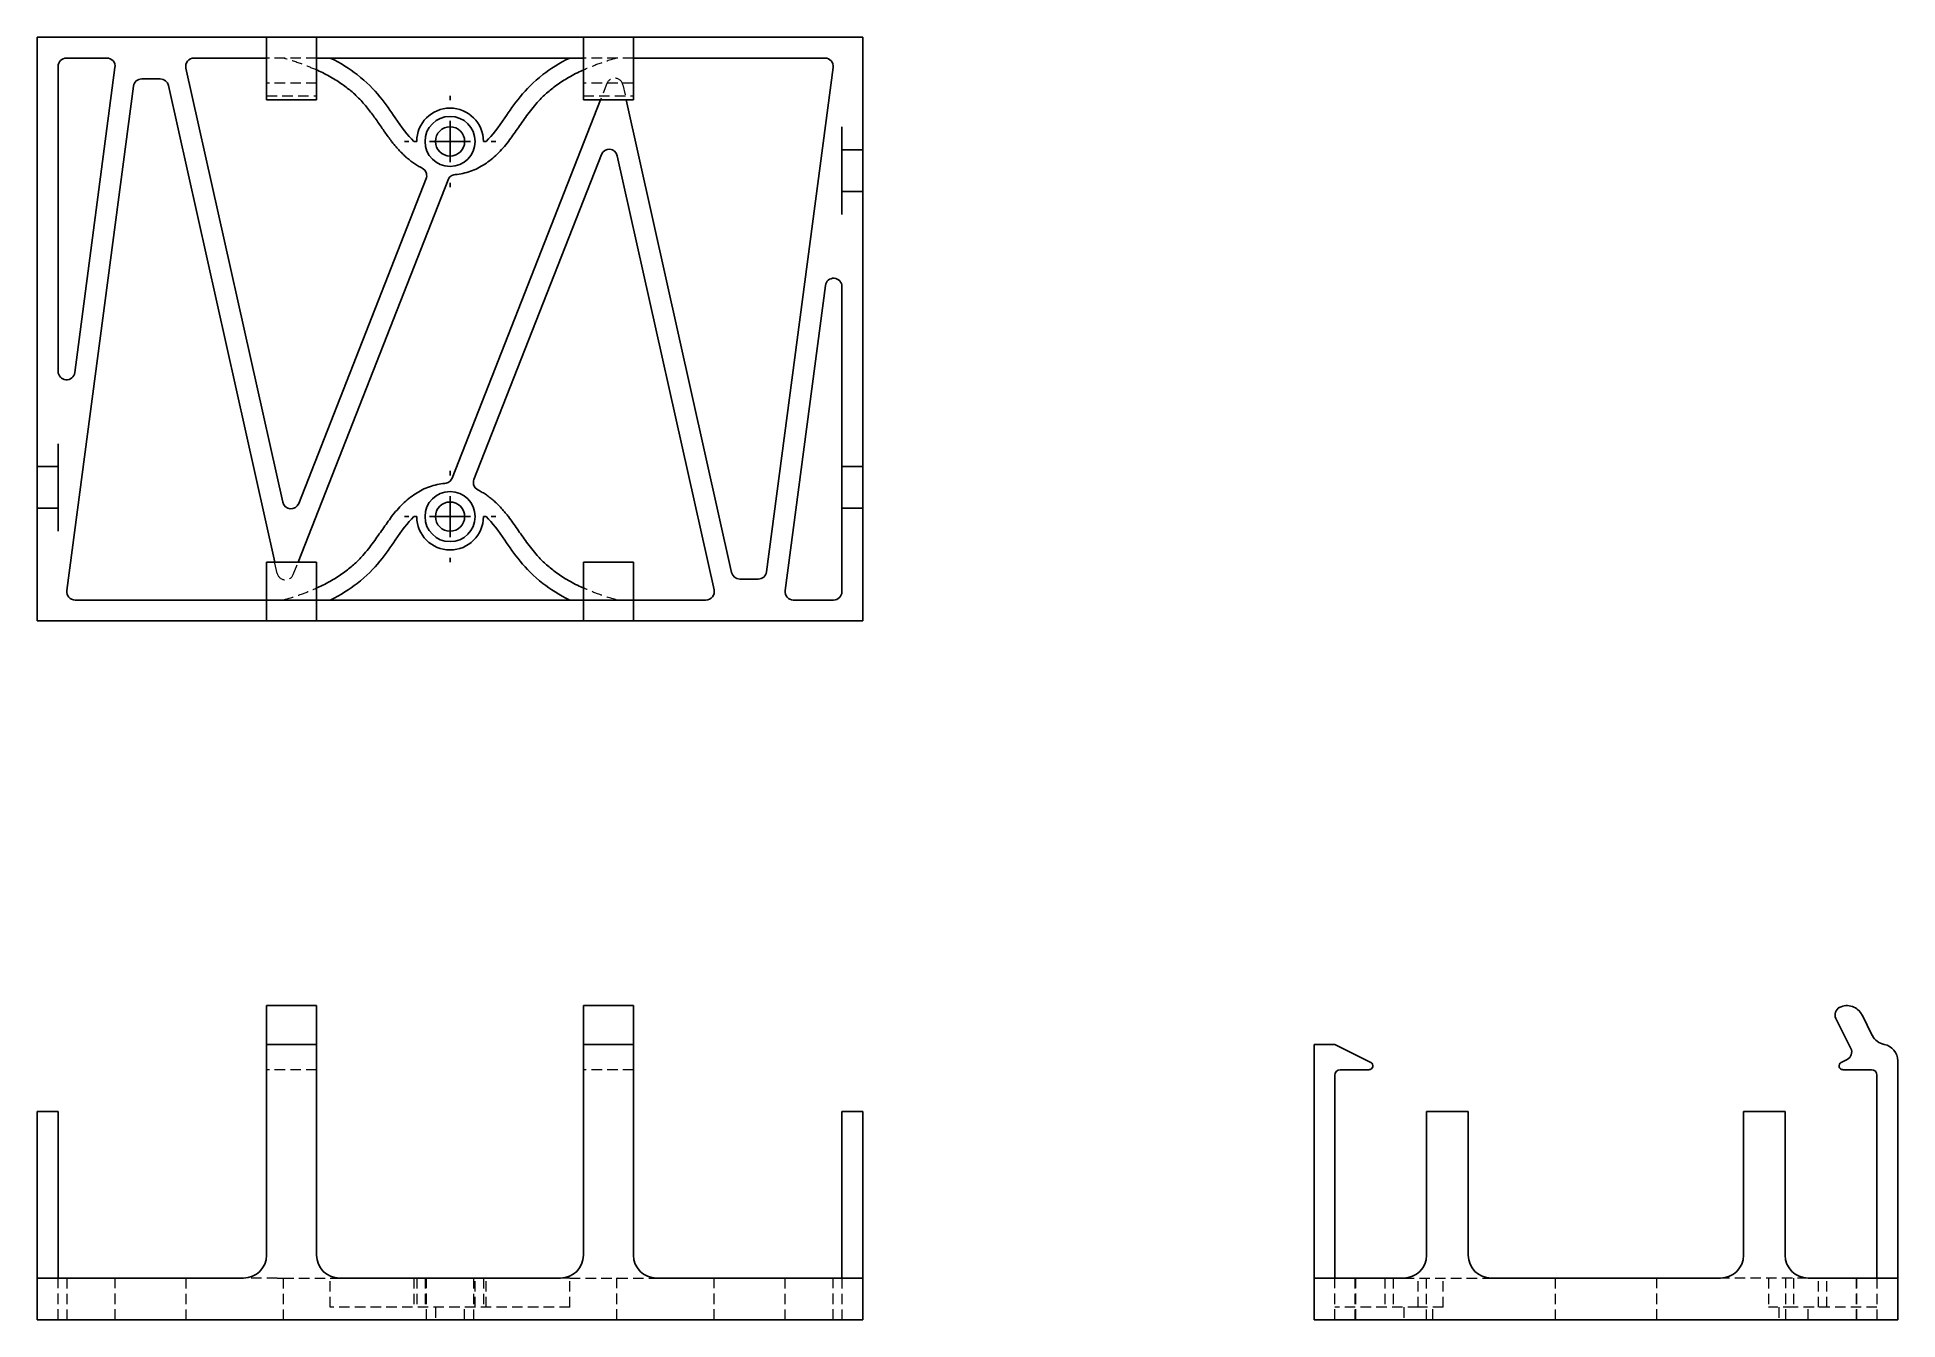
# Model space of a CAD drawing. Header units: millimetres. Extents: x 33 to 258, y 38 to 193.
import ezdxf

# ---------------------------------------------------------------- set-up
doc = ezdxf.new("R2010")
doc.units = ezdxf.units.MM
doc.linetypes.add('HIDDEN', pattern=[1.905, 1.27, -0.635])
doc.layers.add('10', color=7, linetype='Continuous')

# ---------------------------------------------------------------- blocks, each defined once
blk = doc.blocks.new('SW_CENTERMARKSYMBOL_0')
at = {"layer": '10', "color": 0}
for p, q in [((0, 5), (0, 5.53)), ((0, 0), (0, 2.5)), ((-5, 0), (-5.53, 0)), ((0, 0), (-2.5, 0)), ((0, 0), (0, -2.5)), ((0, 0), (2.5, 0)), ((5, 0), (5.53, 0)), ((0, -5), (0, -5.53))]:
    blk.add_line(p, q, dxfattribs=at)
blk = doc.blocks.new('SW_CENTERMARKSYMBOL_1')
at = {"layer": '10', "color": 0}
for p, q in [((0, 5), (0, 5.53)), ((0, 0), (0, 2.5)), ((-5, 0), (-5.53, 0)), ((0, 0), (-2.5, 0)), ((0, 0), (0, -2.5)), ((0, 0), (2.5, 0)), ((5, 0), (5.53, 0)), ((0, -5), (0, -5.53))]:
    blk.add_line(p, q, dxfattribs=at)

msp = doc.modelspace()

# ---------------------------------------------------------------- linework, layer by layer
at = {"color": 7, "linetype": 'Continuous', "lineweight": 25}
for p, q in [((33, 144.11), (33, 193.35)), ((33, 193.35), (58, 193.35)), ((60.78, 193.35), (58, 193.35)), ((66.84, 193.35), (60.78, 193.35)), ((60.78, 193.35), (60.78, 191.71)), ((60.78, 191.71), (60.78, 190.27)), ((66.84, 191.71), (66.84, 193.35)), ((69.62, 193.35), (66.84, 193.35)), ((66.84, 190.27), (66.84, 191.71)), ((69.62, 193.35), (96.38, 193.35)), ((99.16, 193.35), (96.38, 193.35)), ((105.22, 193.35), (99.16, 193.35)), ((99.16, 193.35), (99.16, 191.71)), ((99.16, 191.71), (99.16, 190.27)), ((105.22, 191.71), (105.22, 193.35)), ((108, 193.35), (105.22, 193.35)), ((105.22, 190.27), (105.22, 191.71)), ((108, 193.35), (133, 193.35)), ((133, 193.35), (133, 182.49)), ((35.53, 189.82), (35.53, 152.86)), ((41.42, 190.83), (36.54, 190.83)), ((42.42, 189.69), (37.54, 152.73)), ((62.74, 137.01), (51.01, 189.6)), ((58, 190.83), (52, 190.83)), ((58, 190.83), (60.78, 190.83)), ((60.78, 190.27), (60.78, 189.02)), ((66.84, 190.83), (69.62, 190.83)), ((66.84, 189.02), (66.84, 190.27)), ((69.62, 190.83), (96.38, 190.83)), ((96.38, 190.83), (99.16, 190.83)), ((99.16, 190.27), (99.16, 189.02)), ((105.22, 190.83), (108, 190.83)), ((105.22, 189.02), (105.22, 190.27)), ((128.41, 190.83), (108, 190.83)), ((121.33, 128.57), (129.41, 189.69)), ((44.67, 187.43), (36.59, 126.31)), ((45.67, 188.3), (47.91, 188.3)), ((61.77, 129.76), (48.89, 187.51)), ((60.78, 189.02), (60.78, 186.31)), ((66.84, 186.31), (66.84, 189.02)), ((99.16, 189.02), (99.16, 186.31)), ((105.22, 186.31), (105.22, 189.02)), ((60.78, 186.31), (60.78, 185.75)), ((60.78, 185.75), (66.84, 185.75)), ((66.84, 185.75), (66.84, 186.31)), ((101.21, 185.75), (83.24, 139.93)), ((99.16, 186.31), (99.16, 185.75)), ((99.16, 185.75), (105.22, 185.75)), ((104.33, 185.75), (117.11, 128.49)), ((105.22, 185.75), (105.22, 186.31)), ((78.96, 180.73), (78.61, 180.73)), ((87.39, 180.73), (87.04, 180.73)), ((130.47, 182.49), (130.47, 179.72)), ((133, 179.72), (133, 182.49)), ((101.33, 179.14), (85.89, 139.78)), ((103.26, 178.99), (114.99, 126.4)), ((133, 179.72), (130.47, 179.72)), ((130.47, 179.72), (130.47, 174.67)), ((133, 174.67), (133, 179.72)), ((64.6, 129.76), (82.76, 176.07)), ((64.67, 136.86), (80.11, 176.22)), ((130.47, 174.67), (133, 174.67)), ((130.47, 174.67), (130.47, 171.89)), ((133, 171.89), (133, 174.67)), ((133, 171.89), (133, 144.11)), ((123.58, 126.31), (128.46, 163.27)), ((130.47, 144.11), (130.47, 163.14)), ((33, 144.11), (33, 141.33)), ((35.53, 141.33), (35.53, 144.11)), ((130.47, 144.11), (130.47, 141.33)), ((133, 141.33), (133, 144.11)), ((35.53, 141.33), (33, 141.33)), ((33, 141.33), (33, 136.28)), ((35.53, 136.28), (35.53, 141.33)), ((133, 141.33), (130.47, 141.33)), ((130.47, 141.33), (130.47, 136.28)), ((133, 136.28), (133, 141.33)), ((33, 136.28), (35.53, 136.28)), ((33, 136.28), (33, 133.51)), ((35.53, 133.51), (35.53, 136.28)), ((78.61, 135.27), (78.96, 135.27)), ((87.04, 135.27), (87.39, 135.27)), ((130.47, 136.28), (133, 136.28)), ((130.47, 136.28), (130.47, 133.51)), ((133, 133.51), (133, 136.28)), ((33, 122.65), (33, 133.51)), ((130.47, 126.18), (130.47, 133.51)), ((133, 133.51), (133, 122.65)), ((66.84, 129.76), (60.78, 129.76)), ((60.78, 129.76), (60.78, 129.51)), ((60.78, 129.51), (60.78, 125.17)), ((66.84, 129.51), (66.84, 129.76)), ((66.84, 125.17), (66.84, 129.51)), ((105.22, 129.76), (99.16, 129.76)), ((99.16, 129.76), (99.16, 129.51)), ((99.16, 129.51), (99.16, 125.17)), ((105.22, 129.76), (105.22, 129.51)), ((105.22, 129.51), (105.22, 125.17)), ((120.33, 127.7), (118.09, 127.7)), ((37.59, 125.17), (58, 125.17)), ((60.78, 125.17), (58, 125.17)), ((66.84, 125.17), (60.78, 125.17)), ((60.78, 125.17), (60.78, 122.65)), ((66.84, 122.65), (66.84, 125.17)), ((69.62, 125.17), (66.84, 125.17)), ((96.38, 125.17), (69.62, 125.17)), ((99.16, 125.17), (96.38, 125.17)), ((105.22, 125.17), (99.16, 125.17)), ((99.16, 125.17), (99.16, 122.65)), ((105.22, 122.65), (105.22, 125.17)), ((108, 125.17), (105.22, 125.17)), ((108, 125.17), (114, 125.17)), ((124.58, 125.17), (129.46, 125.17)), ((58, 122.65), (33, 122.65)), ((58, 122.65), (60.78, 122.65)), ((66.84, 122.65), (60.78, 122.65)), ((66.84, 122.65), (69.62, 122.65)), ((96.38, 122.65), (69.62, 122.65)), ((96.38, 122.65), (99.16, 122.65)), ((105.22, 122.65), (99.16, 122.65)), ((105.22, 122.65), (108, 122.65)), ((133, 122.65), (108, 122.65)), ((66.84, 76.03), (60.78, 76.03)), ((60.78, 76.03), (60.78, 75.82)), ((60.78, 75.82), (60.78, 74.46)), ((60.78, 74.46), (60.78, 71.3)), ((66.84, 75.82), (66.84, 76.03)), ((66.84, 74.46), (66.84, 75.82)), ((66.84, 71.3), (66.84, 74.46)), ((105.22, 76.03), (99.16, 76.03)), ((99.16, 76.03), (99.16, 75.82)), ((99.16, 75.82), (99.16, 74.46)), ((99.16, 74.46), (99.16, 71.3)), ((105.22, 75.82), (105.22, 76.03)), ((105.22, 74.46), (105.22, 75.82)), ((105.22, 71.3), (105.22, 74.46)), ((252.67, 70.85), (250.86, 74.46)), ((254.02, 74.92), (255.27, 72.42)), ((60.78, 45.8), (60.78, 71.3)), ((66.84, 71.3), (60.78, 71.3)), ((66.84, 45.8), (66.84, 71.3)), ((99.16, 45.8), (99.16, 71.3)), ((105.22, 71.3), (99.16, 71.3)), ((105.22, 45.8), (105.22, 71.3)), ((187.65, 71.3), (190.17, 71.3)), ((187.65, 45.8), (187.65, 71.3)), ((194.51, 69.13), (190.17, 71.3)), ((190.17, 45.8), (190.17, 67.61)), ((190.83, 68.27), (194.31, 68.27)), ((251.49, 69.13), (252.21, 69.49)), ((255.17, 68.27), (251.69, 68.27)), ((255.83, 45.8), (255.83, 67.61)), ((258.35, 45.8), (258.35, 69.35)), ((33, 63.22), (35.53, 63.22)), ((33, 45.8), (33, 63.22)), ((35.53, 45.8), (35.53, 63.22)), ((130.47, 63.22), (133, 63.22)), ((130.47, 45.8), (130.47, 63.22)), ((133, 45.8), (133, 63.22)), ((201.28, 45.8), (201.28, 63.22)), ((201.28, 63.22), (206.33, 63.22)), ((206.33, 45.8), (206.33, 63.22)), ((239.67, 45.8), (239.67, 63.22)), ((239.67, 63.22), (244.72, 63.22)), ((244.72, 45.8), (244.72, 63.22)), ((33, 45.8), (33, 43.02)), ((35.53, 43.02), (35.53, 45.8)), ((130.47, 45.8), (130.47, 43.02)), ((133, 43.02), (133, 45.8)), ((187.65, 45.8), (187.65, 43.02)), ((190.17, 43.02), (190.17, 45.8)), ((255.83, 45.8), (255.83, 43.02)), ((258.35, 43.02), (258.35, 45.8)), ((33, 37.97), (33, 43.02)), ((58, 43.02), (33, 43.02)), ((96.38, 43.02), (69.62, 43.02)), ((133, 43.02), (108, 43.02)), ((133, 37.97), (133, 43.02)), ((187.65, 37.97), (187.65, 43.02)), ((198.51, 43.02), (187.65, 43.02)), ((236.89, 43.02), (209.11, 43.02)), ((258.35, 43.02), (247.49, 43.02)), ((258.35, 37.97), (258.35, 43.02)), ((133, 37.97), (33, 37.97)), ((258.35, 37.97), (187.65, 37.97))]:
    msp.add_line(p, q, dxfattribs=at)
at = {"color": 7, "linetype": 'HIDDEN', "lineweight": 18}
for p, q in [((66.84, 190.83), (60.78, 190.83)), ((105.22, 190.83), (99.16, 190.83)), ((66.84, 187.77), (60.78, 187.77)), ((105.22, 187.77), (99.16, 187.77)), ((102, 187.75), (101.21, 185.75)), ((103.92, 187.6), (104.33, 185.75)), ((60.78, 186.24), (66.84, 186.24)), ((99.16, 186.24), (105.22, 186.24)), ((62.08, 128.4), (61.77, 129.76)), ((64, 128.25), (64.6, 129.76)), ((66.84, 68.27), (60.78, 68.27)), ((105.22, 68.27), (99.16, 68.27)), ((35.53, 37.97), (35.53, 43.02)), ((36.58, 43.02), (36.58, 37.97)), ((42.43, 37.97), (42.43, 43.02)), ((50.99, 43.02), (50.99, 37.97)), ((62.08, 43.02), (58, 43.02)), ((62.08, 43.02), (62.8, 43.02)), ((62.8, 43.02), (68.49, 43.02)), ((62.8, 43.02), (62.8, 37.97)), ((68.49, 39.48), (68.49, 43.02)), ((68.49, 43.02), (69.56, 43.02)), ((78.61, 43.02), (78.61, 39.48)), ((78.96, 43.02), (78.96, 39.48)), ((79.97, 43.02), (79.97, 39.48)), ((80.17, 37.97), (80.17, 43.02)), ((85.83, 43.02), (85.83, 37.97)), ((86.03, 39.48), (86.03, 43.02)), ((87.04, 43.02), (87.04, 39.48)), ((87.39, 39.48), (87.39, 43.02)), ((97.51, 43.02), (96.44, 43.02)), ((97.51, 43.02), (103.2, 43.02)), ((97.51, 39.48), (97.51, 43.02)), ((103.2, 37.97), (103.2, 43.02)), ((103.26, 43.02), (103.2, 43.02)), ((103.26, 43.02), (108, 43.02)), ((115.01, 37.97), (115.01, 43.02)), ((123.57, 43.02), (123.57, 37.97)), ((129.42, 37.97), (129.42, 43.02)), ((130.47, 43.02), (130.47, 37.97)), ((190.17, 37.97), (190.17, 43.02)), ((192.61, 43.02), (192.61, 37.97)), ((192.7, 37.97), (192.7, 43.02)), ((196.23, 43.02), (196.23, 39.48)), ((197.24, 43.02), (197.24, 39.48)), ((198.51, 43.02), (209.11, 43.02)), ((200.27, 39.48), (200.27, 43.02)), ((201.22, 43.02), (201.22, 37.97)), ((203.3, 39.48), (203.3, 43.02)), ((216.85, 43.02), (216.85, 37.97)), ((229.15, 37.97), (229.15, 43.02)), ((247.49, 43.02), (236.89, 43.02)), ((242.7, 43.02), (242.7, 39.48)), ((244.78, 37.97), (244.78, 43.02)), ((245.73, 43.02), (245.73, 39.48)), ((248.76, 39.48), (248.76, 43.02)), ((249.77, 39.48), (249.77, 43.02)), ((253.3, 43.02), (253.3, 37.97)), ((253.39, 37.97), (253.39, 43.02)), ((255.83, 43.02), (255.83, 37.97)), ((97.51, 39.48), (68.49, 39.48)), ((81.23, 39.48), (81.23, 37.97)), ((84.77, 37.97), (84.77, 39.48)), ((198.51, 39.48), (198.51, 37.97)), ((203.3, 39.48), (200.27, 39.48)), ((202.04, 37.97), (202.04, 39.48)), ((245.73, 39.48), (242.7, 39.48)), ((243.96, 39.48), (243.96, 37.97)), ((247.49, 37.97), (247.49, 39.48))]:
    msp.add_line(p, q, dxfattribs=at)
at = {"color": 7, "linetype": 'HIDDEN', "lineweight": 18, "flags": 128}
for points in [[(83.62, 176.71), (83.62, 176.71)], [(82.38, 139.29), (82.38, 139.29)]]:
    msp.add_lwpolyline(points, dxfattribs=at)
at = {"color": 7, "linetype": 'Continuous', "lineweight": 25}
for centre, radius in [((83, 180.73), 3.03), ((83, 180.73), 1.77), ((83, 135.27), 3.03), ((83, 135.27), 1.77)]:
    msp.add_circle(centre, radius, dxfattribs=at)
for centre, radius, start, end in [((36.54, 189.82), 1.01, 90, 180), ((41.42, 189.82), 1.01, 352.4691, 90), ((52, 189.82), 1.01, 90, 192.5755), ((128.41, 189.82), 1.01, 352.4691, 90), ((45.67, 187.29), 1.01, 90, 172.4691), ((47.91, 187.29), 1.01, 12.5755, 90), ((83, 180.73), 4.04, 0, 180), ((102.27, 178.77), 1.01, 12.5755, 158.587), ((129.46, 163.14), 1.01, 0, 172.4691), ((36.54, 152.86), 1.01, 180, 352.4691), ((63.73, 137.23), 1.01, 192.5755, 338.587), ((83, 135.27), 4.04, 180, 0), ((118.09, 128.71), 1.01, 192.5755, 270), ((120.33, 128.71), 1.01, 270, 352.4691), ((37.59, 126.18), 1.01, 172.4691, 270), ((114, 126.18), 1.01, 270, 12.5755), ((124.58, 126.18), 1.01, 172.4691, 270), ((129.46, 126.18), 1.01, 270, 0), ((251.76, 74.92), 1.01, 116.5651, 206.5651), ((252.21, 74.01), 2.02, 26.5651, 116.5651), ((257.08, 73.32), 2.02, 206.5651, 259.3962), ((251.76, 70.4), 1.01, 296.5651, 26.5651), ((256.33, 69.35), 2.02, 0, 79.3962), ((190.83, 67.61), 0.657, 90, 180), ((194.31, 68.73), 0.455, 270, 63.4349), ((251.69, 68.73), 0.455, 116.5651, 270), ((255.17, 67.61), 0.657, 0, 90), ((58, 45.8), 2.78, 270, 0), ((69.62, 45.8), 2.78, 180, 270), ((96.38, 45.8), 2.78, 270, 0), ((108, 45.8), 2.78, 180, 270), ((198.51, 45.8), 2.78, 270, 0), ((209.11, 45.8), 2.78, 180, 270), ((236.89, 45.8), 2.78, 270, 0), ((247.49, 45.8), 2.78, 180, 270)]:
    msp.add_arc(centre, radius, start, end, dxfattribs=at)
at = {"color": 7, "linetype": 'HIDDEN', "lineweight": 18}
for centre, start, end in [((102.94, 187.38), 12.5755, 158.587), ((63.06, 128.62), 192.5755, 338.587)]:
    msp.add_arc(centre, 1.01, start, end, dxfattribs=at)
for points, knots in [([(66.84, 189.38), (66.23, 189.63), (64.91, 190.19), (63.54, 190.6), (62.8, 190.83)], [0, 0, 0, 0, 0.458396, 1, 1, 1, 1]), ([(103.2, 190.83), (102.42, 190.59), (101.04, 190.18), (99.73, 189.61), (99.16, 189.37)], [0, 0, 0, 0, 0.57197, 1, 1, 1, 1]), ([(62.8, 125.17), (63.58, 125.41), (64.96, 125.82), (66.27, 126.39), (66.84, 126.63)], [0, 0, 0, 0, 0.57197, 1, 1, 1, 1]), ([(103.2, 125.17), (102.42, 125.41), (101.04, 125.82), (99.73, 126.39), (99.16, 126.63)], [0, 0, 0, 0, 0.57197, 1, 1, 1, 1]), ([(200.27, 39.48), (199.52, 39.48), (198.55, 39.48), (197.41, 39.48), (195.85, 39.48), (193.92, 39.48), (192.18, 39.48), (191.47, 39.48), (190.79, 39.48), (190.17, 39.48)], [-1.923428, -1.923428, -1.923428, -1.923428, -1.267635, -1.267635, -1.267635, -0.370548, -0.370548, -0.370548, 0, 0, 0, 0]), ([(255.83, 39.48), (255.21, 39.48), (254.53, 39.48), (253.82, 39.48), (252.08, 39.48), (250.15, 39.48), (248.59, 39.48), (247.45, 39.48), (246.48, 39.48), (245.73, 39.48)], [0.1221147, 0.1221147, 0.1221147, 0.1221147, 0.2277749, 0.2277749, 0.2277749, 0.4835757, 0.4835757, 0.4835757, 0.6705725, 0.6705725, 0.6705725, 0.6705725])]:
    msp.add_open_spline(points, degree=3, knots=knots, dxfattribs=at)
at = {"color": 7, "linetype": 'Continuous', "lineweight": 25}
for points, knots in [([(75.93, 180.73), (75.65, 181.1), (75.08, 181.87), (74.26, 183.08), (73.38, 184.32), (72.36, 185.57), (71.21, 186.69), (69.93, 187.69), (68.52, 188.56), (67.47, 189.13), (66.87, 189.37), (66.84, 189.38)], [0, 0, 0, 0, 0.110436, 0.224481, 0.343113, 0.468259, 0.603339, 0.719729, 0.848342, 0.992259, 1, 1, 1, 1]), ([(78.61, 180.73), (77.86, 181.48), (77.15, 182.45), (76.36, 183.59), (75.28, 185.15), (74, 187.08), (71.76, 188.82), (70.84, 189.53), (69.76, 190.21), (68.49, 190.83)], [-0.6705725, -0.6705725, -0.6705725, -0.6705725, -0.4835757, -0.4835757, -0.4835757, -0.2277749, -0.2277749, -0.2277749, -0.1221147, -0.1221147, -0.1221147, -0.1221147]), ([(97.51, 190.83), (96.24, 190.21), (95.16, 189.53), (94.24, 188.82), (92, 187.08), (90.72, 185.15), (89.64, 183.59), (88.85, 182.45), (88.14, 181.48), (87.39, 180.73)], [0.1221147, 0.1221147, 0.1221147, 0.1221147, 0.2277749, 0.2277749, 0.2277749, 0.4835757, 0.4835757, 0.4835757, 0.6705725, 0.6705725, 0.6705725, 0.6705725]), ([(99.16, 189.37), (99.06, 189.33), (98.37, 189.05), (97.21, 188.41), (95.77, 187.48), (94.57, 186.49), (93.39, 185.29), (92.27, 183.87), (91.18, 182.25), (90.44, 181.23), (90.07, 180.73)], [0, 0, 0, 0, 0.025827, 0.17586, 0.309294, 0.429811, 0.540854, 0.702632, 0.854645, 1, 1, 1, 1]), ([(79.62, 177.49), (79.44, 177.58), (79.26, 177.68), (79.09, 177.79), (78.92, 177.89), (78.76, 177.99), (78.6, 178.1), (78.44, 178.21), (78.29, 178.32), (78.14, 178.44), (78, 178.55), (77.86, 178.67), (77.72, 178.79), (77.59, 178.9), (77.46, 179.02), (77.33, 179.14), (77.21, 179.26), (77.08, 179.39), (76.96, 179.51), (76.85, 179.63), (76.74, 179.75), (76.63, 179.88), (76.52, 180), (76.42, 180.12), (76.32, 180.25), (76.21, 180.37), (76.11, 180.49), (76.01, 180.62), (75.99, 180.66), (75.96, 180.69), (75.93, 180.73)], [-0.4251409, -0.4251409, -0.4251409, -0.4251409, -0.371108, -0.371108, -0.371108, -0.3195817, -0.3195817, -0.3195817, -0.2702894, -0.2702894, -0.2702894, -0.2228748, -0.2228748, -0.2228748, -0.1773368, -0.1773368, -0.1773368, -0.1330026, -0.1330026, -0.1330026, -0.0914944, -0.0914944, -0.0914944, -0.0509844, -0.0509844, -0.0509844, -0.0112405, -0.0112405, -0.0112405, 0, 0, 0, 0]), ([(90.07, 180.73), (89.65, 180.18), (89.2, 179.66), (88.25, 178.73), (87.74, 178.32), (86.66, 177.61), (86.09, 177.32), (84.89, 176.9), (84.26, 176.76), (83.62, 176.71)], [0, 0, 0, 0, 0.25, 0.25, 0.5, 0.5, 0.75, 0.75, 1, 1, 1, 1]), ([(80.11, 176.22), (80.18, 176.42), (80.2, 176.65), (80.14, 176.85), (80.07, 177.13), (79.87, 177.37), (79.62, 177.49)], [0, 0, 0, 0, 0.0635615, 0.0635615, 0.0635615, 0.1483101, 0.1483101, 0.1483101, 0.1483101]), ([(85.89, 139.78), (85.82, 139.58), (85.8, 139.35), (85.86, 139.15), (85.93, 138.87), (86.13, 138.63), (86.38, 138.51)], [0, 0, 0, 0, 0.0635615, 0.0635615, 0.0635615, 0.1483101, 0.1483101, 0.1483101, 0.1483101]), ([(75.93, 135.27), (76.35, 135.82), (76.8, 136.34), (77.75, 137.27), (78.26, 137.68), (79.34, 138.39), (79.91, 138.68), (81.11, 139.1), (81.74, 139.24), (82.38, 139.29)], [0, 0, 0, 0, 0.25, 0.25, 0.5, 0.5, 0.75, 0.75, 1, 1, 1, 1]), ([(86.38, 138.51), (86.56, 138.42), (86.74, 138.32), (86.91, 138.21), (87.08, 138.11), (87.24, 138.01), (87.4, 137.9), (87.56, 137.79), (87.71, 137.68), (87.86, 137.56), (88, 137.45), (88.14, 137.33), (88.28, 137.21), (88.41, 137.1), (88.54, 136.98), (88.67, 136.86), (88.79, 136.74), (88.92, 136.61), (89.04, 136.49), (89.15, 136.37), (89.26, 136.25), (89.37, 136.12), (89.48, 136), (89.58, 135.88), (89.68, 135.75), (89.79, 135.63), (89.89, 135.51), (89.99, 135.38), (90.01, 135.34), (90.04, 135.31), (90.07, 135.27)], [-0.4251409, -0.4251409, -0.4251409, -0.4251409, -0.371108, -0.371108, -0.371108, -0.3195817, -0.3195817, -0.3195817, -0.2702894, -0.2702894, -0.2702894, -0.2228748, -0.2228748, -0.2228748, -0.1773368, -0.1773368, -0.1773368, -0.1330026, -0.1330026, -0.1330026, -0.0914944, -0.0914944, -0.0914944, -0.0509844, -0.0509844, -0.0509844, -0.0112405, -0.0112405, -0.0112405, 0, 0, 0, 0]), ([(66.84, 126.63), (66.94, 126.67), (67.63, 126.95), (68.79, 127.59), (70.23, 128.52), (71.43, 129.51), (72.61, 130.71), (73.73, 132.13), (74.82, 133.75), (75.56, 134.77), (75.93, 135.27)], [0, 0, 0, 0, 0.025827, 0.17586, 0.309295, 0.429811, 0.540854, 0.702632, 0.854645, 1, 1, 1, 1]), ([(68.49, 125.17), (69.76, 125.79), (70.84, 126.47), (71.76, 127.18), (74, 128.92), (75.28, 130.85), (76.36, 132.41), (77.15, 133.55), (77.86, 134.52), (78.61, 135.27)], [0.1221147, 0.1221147, 0.1221147, 0.1221147, 0.2277749, 0.2277749, 0.2277749, 0.4835757, 0.4835757, 0.4835757, 0.6705725, 0.6705725, 0.6705725, 0.6705725]), ([(97.51, 125.17), (96.24, 125.79), (95.16, 126.47), (94.24, 127.18), (92, 128.92), (90.72, 130.85), (89.64, 132.41), (88.85, 133.55), (88.14, 134.52), (87.39, 135.27)], [0.1221147, 0.1221147, 0.1221147, 0.1221147, 0.2277749, 0.2277749, 0.2277749, 0.4835757, 0.4835757, 0.4835757, 0.6705725, 0.6705725, 0.6705725, 0.6705725]), ([(99.16, 126.63), (99.06, 126.67), (98.37, 126.95), (97.21, 127.59), (95.77, 128.52), (94.57, 129.51), (93.39, 130.71), (92.27, 132.13), (91.18, 133.75), (90.44, 134.77), (90.07, 135.27)], [0, 0, 0, 0, 0.025827, 0.17586, 0.309295, 0.429811, 0.540854, 0.702632, 0.854645, 1, 1, 1, 1])]:
    msp.add_open_spline(points, degree=3, knots=knots, dxfattribs=at)
for points in [[(83.62, 176.71), (83.43, 176.7), (83.07, 176.56), (82.83, 176.25), (82.76, 176.07)], [(82.38, 139.29), (82.57, 139.3), (82.93, 139.44), (83.17, 139.75), (83.24, 139.93)]]:
    msp.add_open_spline(points, degree=3, dxfattribs=at)

# ---------------------------------------------------------------- block references
at = {"layer": '10'}
for name, p in [('SW_CENTERMARKSYMBOL_0', (83, 180.73)), ('SW_CENTERMARKSYMBOL_1', (83, 135.27))]:
    msp.add_blockref(name, p, dxfattribs=at)

doc.saveas('drawing.dxf')
